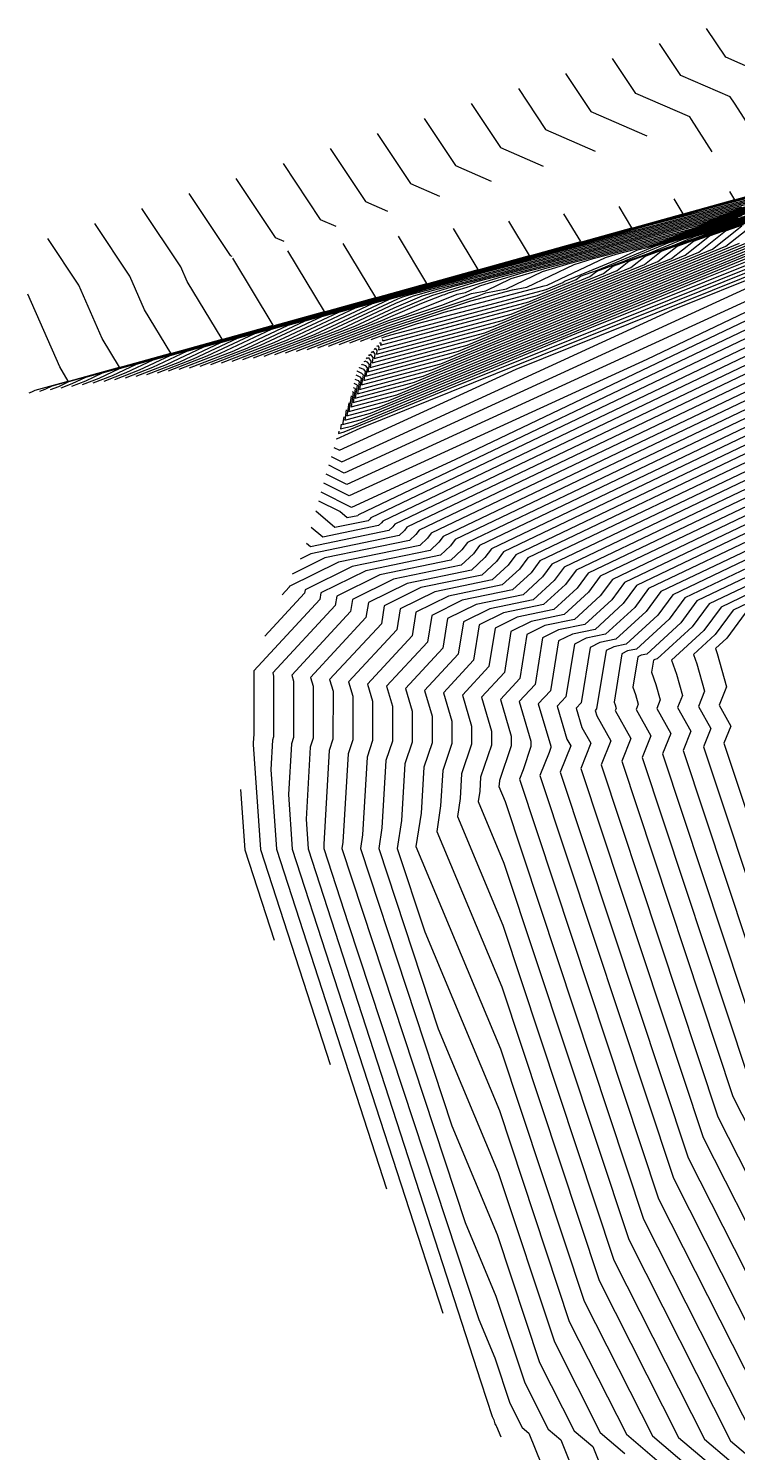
# Model space of a CAD drawing. Header units: metres. Extents: x -113 to 31, y -63 to 51.
# Drawn here: x -62.31 to -42.21, y -17.07 to 23.29 of the extents above; entities that cross this region are included whole.
import ezdxf

# ---------------------------------------------------------------- set-up
doc = ezdxf.new("R2010")
doc.units = ezdxf.units.M

msp = doc.modelspace()

# ---------------------------------------------------------------- linework, layer by layer
for p, q in [((-42.545, 22.473), (-43.089, 23.29)), ((-43.822, 21.962), (-44.423, 22.865)), ((-45.099, 21.452), (-45.757, 22.439)), ((-41.28, 21.92), (-42.545, 22.473)), ((-47.091, 22.014), (-46.376, 20.941)), ((-42.425, 21.351), (-43.822, 21.962)), ((-48.425, 21.588), (-47.653, 20.43)), ((-43.569, 20.782), (-45.099, 21.452)), ((-49.759, 21.163), (-48.93, 19.919)), ((-42.299, 21.178), (-42.425, 21.351)), ((-40.983, 19.118), (-42.299, 21.178)), ((-51.093, 20.738), (-50.208, 19.409)), ((-46.376, 20.941), (-44.783, 20.244)), ((-43.514, 20.706), (-43.569, 20.782)), ((-42.934, 19.798), (-43.514, 20.706)), ((-52.427, 20.312), (-51.485, 18.898)), ((-47.653, 20.43), (-46.253, 19.817)), ((-53.761, 19.887), (-52.762, 18.387)), ((-48.93, 19.919), (-47.723, 19.391)), ((-55.095, 19.461), (-54.039, 17.876)), ((-50.208, 19.409), (-49.193, 18.965)), ((-56.429, 19.036), (-55.316, 17.365)), ((-57.763, 18.611), (-56.593, 16.855)), ((-40.849, 18.83), (-55.427, 14.756)), ((-54.949, 14.878), (-41.603, 18.608)), ((-51.485, 18.898), (-50.663, 18.538)), ((-44.728, 17.713), (-41.122, 18.651)), ((-43.166, 18.161), (-40.88, 18.755)), ((-42.443, 18.669), (-42.301, 18.435)), ((-57.995, 16.531), (-59.097, 18.185)), ((-42.301, 18.435), (-55.905, 14.633)), ((-54.471, 15.001), (-43.166, 18.161)), ((-52.762, 18.387), (-52.133, 18.112)), ((-50.978, 15.923), (-42.093, 18.233)), ((-49.416, 16.37), (-41.85, 18.338)), ((-47.853, 16.818), (-41.607, 18.442)), ((-46.291, 17.266), (-41.365, 18.546)), ((-45.206, 17.645), (-45.571, 18.249)), ((-43.753, 18.04), (-44.007, 18.459)), ((-43.548, 17.607), (-41.775, 18.168)), ((-43.305, 17.712), (-41.672, 18.228)), ((-43.063, 17.816), (-41.568, 18.289)), ((-42.82, 17.92), (-41.465, 18.349)), ((-42.578, 18.025), (-41.362, 18.409)), ((-42.498, 17.746), (-41.283, 18.191)), ((-42.395, 17.807), (-41.241, 18.229)), ((-42.335, 18.129), (-41.258, 18.47)), ((-42.291, 17.867), (-41.199, 18.267)), ((-59.44, 16.273), (-60.43, 17.76)), ((-56.383, 14.51), (-43.753, 18.04)), ((-54.039, 17.876), (-53.603, 17.686)), ((-52.906, 11.964), (-38.198, 17.888)), ((-52.619, 12.385), (-39.455, 17.807)), ((-51.522, 15.74), (-42.335, 18.129)), ((-50.87, 15.869), (-42.578, 18.025)), ((-50.451, 13.059), (-38.512, 17.868)), ((-50.218, 15.997), (-42.82, 17.92)), ((-49.566, 16.125), (-43.063, 17.816)), ((-48.11, 16.854), (-48.699, 17.828)), ((-48.483, 13.638), (-37.883, 17.908)), ((-46.658, 17.25), (-47.135, 18.039)), ((-46.764, 14.651), (-38.826, 17.848)), ((-44.761, 17.086), (-42.291, 17.867)), ((-44.553, 17.124), (-42.395, 17.807)), ((-44.518, 17.19), (-42.188, 17.927)), ((-44.276, 17.294), (-42.085, 17.987)), ((-44.06, 15.313), (-37.569, 17.928)), ((-44.033, 17.399), (-41.981, 18.048)), ((-43.791, 17.503), (-41.878, 18.108)), ((-43.077, 16.242), (-39.14, 17.828)), ((-42.808, 17.565), (-41.408, 18.078)), ((-42.779, 17.554), (-41.449, 18.04)), ((-42.705, 17.626), (-41.366, 18.116)), ((-42.601, 17.686), (-41.324, 18.153)), ((-42.594, 17.599), (-41.491, 18.002)), ((-42.541, 17.12), (-41.66, 17.818)), ((-42.41, 17.644), (-41.533, 17.965)), ((-42.225, 17.689), (-41.575, 17.927)), ((-56.861, 14.387), (-45.206, 17.645)), ((-55.316, 17.365), (-55.073, 17.259)), ((-53.993, 15.124), (-44.728, 17.713)), ((-52.369, 12.56), (-39.841, 17.721)), ((-52.12, 12.736), (-40.227, 17.635)), ((-51.871, 12.912), (-40.612, 17.549)), ((-51.015, 16.064), (-51.827, 17.408)), ((-51.622, 13.087), (-40.998, 17.464)), ((-51.372, 13.263), (-41.384, 17.378)), ((-49.563, 16.459), (-50.263, 17.618)), ((-48.914, 16.254), (-43.305, 17.712)), ((-48.261, 16.382), (-43.548, 17.607)), ((-47.609, 16.51), (-43.791, 17.503)), ((-46.957, 16.638), (-44.033, 17.399)), ((-44.834, 16.841), (-43.259, 17.403)), ((-37.207, 17.539), (-44.789, 13.912)), ((-44.377, 16.983), (-42.779, 17.554)), ((-44.181, 17.214), (-42.498, 17.746)), ((-43.99, 17.163), (-43.437, 17.394)), ((-43.921, 17.125), (-42.594, 17.599)), ((-43.809, 17.304), (-42.601, 17.686)), ((-43.698, 16.862), (-43.008, 17.41)), ((-43.464, 17.267), (-42.41, 17.644)), ((-43.437, 17.394), (-42.705, 17.626)), ((-43.312, 16.948), (-42.551, 17.552)), ((-43.259, 17.403), (-43.065, 17.484)), ((-43.065, 17.484), (-42.808, 17.565)), ((-43.008, 17.41), (-42.225, 17.689)), ((-42.926, 17.034), (-42.094, 17.694)), ((-42.551, 17.552), (-42.041, 17.734)), ((-60.885, 16.014), (-61.764, 17.335)), ((-57.339, 14.264), (-46.658, 17.25)), ((-53.919, 15.274), (-54.955, 16.988)), ((-53.515, 15.247), (-46.291, 17.266)), ((-52.467, 15.669), (-53.391, 17.198)), ((-39.638, 16.988), (-53.359, 10.689)), ((-51.123, 13.438), (-41.769, 17.292)), ((-50.874, 13.614), (-42.155, 17.206)), ((-50.624, 13.79), (-42.541, 17.12)), ((-50.375, 13.965), (-42.926, 17.034)), ((-37.301, 17.243), (-50.223, 11.062)), ((-46.305, 16.767), (-44.276, 17.294)), ((-46.184, 16.442), (-44.553, 17.124)), ((-45.653, 16.895), (-44.518, 17.19)), ((-45.529, 16.781), (-45.065, 17.004)), ((-45.453, 16.682), (-44.181, 17.214)), ((-45.29, 16.699), (-43.99, 17.163)), ((-45.065, 17.004), (-45.001, 17.023)), ((-45.001, 17.023), (-44.761, 17.086)), ((-44.855, 16.604), (-44.377, 16.983)), ((-44.721, 16.923), (-43.809, 17.304)), ((-44.469, 16.69), (-43.921, 17.125)), ((-44.083, 16.776), (-43.464, 17.267)), ((-57.817, 14.142), (-48.11, 16.854)), ((-56.593, 16.855), (-56.543, 16.833)), ((-55.372, 14.879), (-56.519, 16.778)), ((-39.355, 16.762), (-53.289, 10.365)), ((-53.037, 15.369), (-47.853, 16.818)), ((-37.396, 16.947), (-52.953, 9.505)), ((-37.49, 16.651), (-52.611, 9.418)), ((-50.126, 14.141), (-43.312, 16.948)), ((-49.877, 14.317), (-43.698, 16.862)), ((-49.627, 14.492), (-44.083, 16.776)), ((-49.378, 14.668), (-44.469, 16.69)), ((-49.129, 14.843), (-44.855, 16.604)), ((-48.186, 15.96), (-46.846, 16.602)), ((-47.737, 16.401), (-46.957, 16.638)), ((-47.606, 16.012), (-45.955, 16.803)), ((-46.916, 16.202), (-45.529, 16.781)), ((-46.846, 16.602), (-46.305, 16.767)), ((-46.204, 16.414), (-45.453, 16.682)), ((-46.012, 16.346), (-45.747, 16.556)), ((-45.955, 16.803), (-45.653, 16.895)), ((-45.747, 16.556), (-44.721, 16.923)), ((-45.626, 16.432), (-45.29, 16.699)), ((-45.24, 16.518), (-44.834, 16.841)), ((-59.017, 15.314), (-59.44, 16.273)), ((-58.295, 14.019), (-49.563, 16.459)), ((-57.814, 16.122), (-57.995, 16.531)), ((-52.868, 12.209), (-43.077, 16.242)), ((-52.558, 15.492), (-49.416, 16.37)), ((-37.585, 16.355), (-52.268, 9.331)), ((-50.409, 15.798), (-48.914, 16.254)), ((-49.518, 15.999), (-48.261, 16.382)), ((-49.346, 15.856), (-48.628, 16.2)), ((-48.88, 15.019), (-45.24, 16.518)), ((-48.766, 15.908), (-47.737, 16.401)), ((-48.63, 15.195), (-45.626, 16.432)), ((-48.628, 16.2), (-47.609, 16.51)), ((-48.381, 15.37), (-46.012, 16.346)), ((-48.132, 15.546), (-46.397, 16.26)), ((-47.883, 15.721), (-46.783, 16.174)), ((-47.117, 16.13), (-46.916, 16.202)), ((-46.783, 16.174), (-46.66, 16.272)), ((-46.66, 16.272), (-46.184, 16.442)), ((-46.397, 16.26), (-46.204, 16.414)), ((-61.422, 13.697), (-62.33, 15.756)), ((-60.219, 14.506), (-60.885, 16.014)), ((-58.773, 13.896), (-51.015, 16.064)), ((-56.824, 14.484), (-57.814, 16.122)), ((-52.08, 15.615), (-50.978, 15.923)), ((-37.679, 16.059), (-51.926, 9.244)), ((-51.696, 15.687), (-51.522, 15.74)), ((-51.645, 15.168), (-50.158, 15.76)), ((-37.774, 15.763), (-51.583, 9.157)), ((-51.423, 15.7), (-50.87, 15.869)), ((-51.162, 15.502), (-50.561, 15.741)), ((-51.149, 15.714), (-50.218, 15.997)), ((-50.875, 15.727), (-49.566, 16.125)), ((-50.592, 15.445), (-49.755, 15.778)), ((-50.561, 15.741), (-50.506, 15.752)), ((-50.53, 15.251), (-47.692, 15.995)), ((-50.506, 15.752), (-50.409, 15.798)), ((-50.158, 15.76), (-49.926, 15.804)), ((-49.926, 15.804), (-49.518, 15.999)), ((-49.774, 15.573), (-48.594, 15.883)), ((-49.755, 15.778), (-49.346, 15.856)), ((-49.539, 15.722), (-49.352, 15.797)), ((-49.352, 15.797), (-48.766, 15.908)), ((-49.222, 15.471), (-47.633, 15.897)), ((-48.594, 15.883), (-48.186, 15.96)), ((-47.692, 15.995), (-47.606, 16.012)), ((-47.633, 15.897), (-47.169, 16.089)), ((-47.169, 16.089), (-47.117, 16.13)), ((-59.252, 13.773), (-52.467, 15.669)), ((-54.967, 14.467), (-53.037, 15.369)), ((-54.586, 14.545), (-52.558, 15.492)), ((-54.204, 14.622), (-52.08, 15.615)), ((-53.823, 14.7), (-51.845, 15.624)), ((-53.442, 14.777), (-51.894, 15.501)), ((-53.06, 14.855), (-51.943, 15.377)), ((-52.328, 14.311), (-48.381, 15.37)), ((-52.268, 14.436), (-48.132, 15.546)), ((-52.148, 14.787), (-49.774, 15.573)), ((-52.125, 14.866), (-49.539, 15.722)), ((-52.103, 14.945), (-50.592, 15.445)), ((-52.041, 15.13), (-51.162, 15.502)), ((-51.992, 15.254), (-50.875, 15.727)), ((-51.943, 15.377), (-51.149, 15.714)), ((-51.894, 15.501), (-51.423, 15.7)), ((-51.845, 15.624), (-51.696, 15.687)), ((-51.642, 14.712), (-47.883, 15.721)), ((-51.286, 14.929), (-49.222, 15.471)), ((-37.868, 15.467), (-51.241, 9.07)), ((-59.73, 13.65), (-53.919, 15.274)), ((-58.276, 14.089), (-59.017, 15.314)), ((-56.111, 14.234), (-54.471, 15.001)), ((-55.73, 14.312), (-53.993, 15.124)), ((-55.349, 14.389), (-53.515, 15.247)), ((-54.718, 14.142), (-52.679, 14.932)), ((-54.415, 14.189), (-52.298, 15.01)), ((-54.113, 14.236), (-52.08, 15.024)), ((-53.81, 14.283), (-52.103, 14.945)), ((-53.428, 11.013), (-44.06, 15.313)), ((-52.679, 14.932), (-51.992, 15.254)), ((-52.448, 14.061), (-48.88, 15.019)), ((-52.388, 14.186), (-48.63, 15.195)), ((-52.298, 15.01), (-52.041, 15.13)), ((-52.171, 14.708), (-50.53, 15.251)), ((-52.08, 15.024), (-51.645, 15.168)), ((-37.962, 15.171), (-50.899, 8.983)), ((-60.208, 13.528), (-55.372, 14.879)), ((-55.905, 14.633), (-57.255, 14.001)), ((-55.427, 14.756), (-56.874, 14.079)), ((-56.493, 14.157), (-54.949, 14.878)), ((-56.232, 13.906), (-54.586, 14.545)), ((-55.93, 13.953), (-54.204, 14.622)), ((-55.627, 14.001), (-53.823, 14.7)), ((-55.324, 14.048), (-53.442, 14.777)), ((-55.021, 14.095), (-53.06, 14.855)), ((-53.507, 14.331), (-52.125, 14.866)), ((-53.204, 14.378), (-52.148, 14.787)), ((-53.117, 12.034), (-46.764, 14.651)), ((-52.901, 14.425), (-52.171, 14.708)), ((-52.598, 14.472), (-52.194, 14.629)), ((-52.568, 13.812), (-49.378, 14.668)), ((-52.508, 13.936), (-49.129, 14.843)), ((-52.296, 14.519), (-52.217, 14.549)), ((-52.217, 14.549), (-52.041, 14.608)), ((-52.194, 14.629), (-51.286, 14.929)), ((-52.041, 14.608), (-51.642, 14.712)), ((-38.057, 14.875), (-50.556, 8.896)), ((-38.151, 14.579), (-50.214, 8.809)), ((-60.686, 13.405), (-56.824, 14.484)), ((-59.729, 13.694), (-60.219, 14.506)), ((-58.781, 13.691), (-57.817, 14.142)), ((-58.4, 13.769), (-57.339, 14.264)), ((-58.018, 13.846), (-56.861, 14.387)), ((-57.747, 13.671), (-56.493, 14.157)), ((-57.637, 13.924), (-56.383, 14.51)), ((-57.444, 13.718), (-56.111, 14.234)), ((-57.141, 13.765), (-55.73, 14.312)), ((-56.838, 13.812), (-55.349, 14.389)), ((-56.535, 13.859), (-54.967, 14.467)), ((-52.748, 13.437), (-50.126, 14.141)), ((-52.688, 13.562), (-49.877, 14.317)), ((-52.628, 13.687), (-49.627, 14.492)), ((-52.595, 14.13), (-52.569, 14.112)), ((-52.569, 14.112), (-52.554, 14.145)), ((-52.554, 14.145), (-52.49, 14.063)), ((-52.517, 14.214), (-52.496, 14.2)), ((-52.496, 14.2), (-52.485, 14.226)), ((-52.485, 14.226), (-52.434, 14.161)), ((-52.434, 14.161), (-52.448, 14.061)), ((-52.439, 14.298), (-52.423, 14.288)), ((-52.423, 14.288), (-52.415, 14.307)), ((-52.415, 14.307), (-52.378, 14.259)), ((-52.378, 14.259), (-52.388, 14.186)), ((-52.361, 14.382), (-52.351, 14.376)), ((-52.351, 14.376), (-52.345, 14.388)), ((-52.345, 14.388), (-52.322, 14.358)), ((-52.322, 14.358), (-52.328, 14.311)), ((-52.282, 14.467), (-52.278, 14.464)), ((-52.278, 14.464), (-52.276, 14.469)), ((-52.276, 14.469), (-52.265, 14.456)), ((-52.265, 14.456), (-52.268, 14.436)), ((-38.246, 14.283), (-49.871, 8.722)), ((-61.164, 13.282), (-58.276, 14.089)), ((-59.925, 13.458), (-59.252, 13.773)), ((-59.544, 13.536), (-58.773, 13.896)), ((-59.261, 13.435), (-58.4, 13.769)), ((-59.162, 13.614), (-58.295, 14.019)), ((-58.958, 13.482), (-58.018, 13.846)), ((-58.655, 13.529), (-57.637, 13.924)), ((-57.255, 14.001), (-58.352, 13.576)), ((-56.874, 14.079), (-58.049, 13.624)), ((-44.789, 13.912), (-53.22, 10.042)), ((-52.872, 13.769), (-52.86, 13.761)), ((-52.868, 13.188), (-50.624, 13.79)), ((-52.86, 13.761), (-52.853, 13.776)), ((-52.853, 13.776), (-52.769, 13.739)), ((-52.808, 13.312), (-50.375, 13.965)), ((-52.805, 13.861), (-52.787, 13.849)), ((-52.787, 13.849), (-52.777, 13.871)), ((-52.777, 13.871), (-52.72, 13.846)), ((-52.769, 13.739), (-52.714, 13.67)), ((-52.739, 13.953), (-52.714, 13.937)), ((-52.72, 13.846), (-52.658, 13.768)), ((-52.714, 13.937), (-52.701, 13.967)), ((-52.701, 13.967), (-52.67, 13.953)), ((-52.658, 13.768), (-52.688, 13.562)), ((-52.672, 14.045), (-52.642, 14.025)), ((-52.67, 13.953), (-52.602, 13.866)), ((-52.642, 14.025), (-52.624, 14.062)), ((-52.602, 13.866), (-52.628, 13.687)), ((-52.624, 14.062), (-52.621, 14.06)), ((-52.621, 14.06), (-52.546, 13.965)), ((-52.546, 13.965), (-52.568, 13.812)), ((-52.49, 14.063), (-52.508, 13.936)), ((-38.34, 13.987), (-49.529, 8.635)), ((-61.642, 13.159), (-59.729, 13.694)), ((-61.181, 13.299), (-61.422, 13.697)), ((-61.069, 13.226), (-60.686, 13.405)), ((-60.775, 13.199), (-60.306, 13.381)), ((-60.688, 13.303), (-60.208, 13.528)), ((-60.472, 13.246), (-59.925, 13.458)), ((-60.306, 13.381), (-59.73, 13.65)), ((-60.169, 13.294), (-59.544, 13.536)), ((-59.866, 13.341), (-59.162, 13.614)), ((-59.564, 13.388), (-58.781, 13.691)), ((-53.498, 11.336), (-48.483, 13.638)), ((-53.061, 13.354), (-52.965, 13.312)), ((-53.035, 13.471), (-52.916, 13.419)), ((-53.006, 13.586), (-53.005, 13.585)), ((-53.005, 13.586), (-52.867, 13.526)), ((-53.005, 13.585), (-53.005, 13.586)), ((-52.988, 12.938), (-51.123, 13.438)), ((-52.939, 13.678), (-52.932, 13.673)), ((-52.932, 13.673), (-52.929, 13.681)), ((-52.929, 13.681), (-52.818, 13.633)), ((-52.928, 13.063), (-50.874, 13.614)), ((-52.882, 13.375), (-52.928, 13.063)), ((-52.916, 13.419), (-52.882, 13.375)), ((-52.826, 13.473), (-52.868, 13.188)), ((-52.867, 13.526), (-52.826, 13.473)), ((-52.818, 13.633), (-52.77, 13.572)), ((-52.77, 13.572), (-52.808, 13.312)), ((-52.714, 13.67), (-52.748, 13.437)), ((-38.435, 13.691), (-49.186, 8.548)), ((-38.529, 13.395), (-48.844, 8.461)), ((-62.289, 12.964), (-62.213, 12.993)), ((-62.213, 12.993), (-62.12, 13.037)), ((-62.12, 13.037), (-61.181, 13.299)), ((-61.986, 13.011), (-61.832, 13.071)), ((-61.832, 13.071), (-61.642, 13.159)), ((-61.683, 13.058), (-61.451, 13.148)), ((-61.451, 13.148), (-61.164, 13.282)), ((-61.38, 13.105), (-61.069, 13.226)), ((-61.078, 13.152), (-60.688, 13.303)), ((-53.366, 11.858), (-50.451, 13.059)), ((-53.106, 12.982), (-53.167, 12.564)), ((-53.137, 13.002), (-53.113, 12.991)), ((-53.113, 12.991), (-53.106, 12.982)), ((-53.112, 13.119), (-53.064, 13.098)), ((-53.107, 12.688), (-51.622, 13.087)), ((-53.05, 13.08), (-53.107, 12.688)), ((-53.086, 13.236), (-53.015, 13.205)), ((-53.064, 13.098), (-53.05, 13.08)), ((-53.048, 12.813), (-51.372, 13.263)), ((-52.994, 13.179), (-53.048, 12.813)), ((-53.015, 13.205), (-52.994, 13.179)), ((-52.938, 13.277), (-52.988, 12.938)), ((-52.965, 13.312), (-52.938, 13.277)), ((-38.623, 13.099), (-48.501, 8.374)), ((-53.233, 12.685), (-53.287, 12.314)), ((-53.287, 12.314), (-52.369, 12.56)), ((-53.162, 12.884), (-53.227, 12.439)), ((-53.227, 12.439), (-52.12, 12.736)), ((-53.167, 12.564), (-51.871, 12.912)), ((-53.163, 12.884), (-53.162, 12.884)), ((-53.162, 12.884), (-53.162, 12.884)), ((-38.718, 12.803), (-48.159, 8.287)), ((-53.375, 12.283), (-53.407, 12.064)), ((-53.407, 12.064), (-52.868, 12.209)), ((-53.304, 12.484), (-53.347, 12.189)), ((-53.347, 12.189), (-52.619, 12.385)), ((-38.812, 12.507), (-47.816, 8.2)), ((-38.907, 12.211), (-47.474, 8.113)), ((-53.567, 11.66), (-52.906, 11.964)), ((-53.517, 11.88), (-53.527, 11.815)), ((-53.527, 11.815), (-53.366, 11.858)), ((-53.446, 12.081), (-53.467, 11.94)), ((-53.467, 11.94), (-53.117, 12.034)), ((-39.001, 11.915), (-47.131, 8.026)), ((-53.659, 11.417), (-53.498, 11.336)), ((-53.588, 11.67), (-53.567, 11.66)), ((-39.096, 11.619), (-46.789, 7.939)), ((-39.19, 11.323), (-46.446, 7.852)), ((-53.359, 10.689), (-53.799, 10.91)), ((-53.729, 11.164), (-53.428, 11.013)), ((-50.223, 11.062), (-53.151, 9.718)), ((-39.284, 11.027), (-46.104, 7.765)), ((-53.289, 10.365), (-53.87, 10.657)), ((-39.379, 10.731), (-45.761, 7.678)), ((-53.151, 9.718), (-54.01, 10.15)), ((-53.22, 10.042), (-53.94, 10.403)), ((-39.473, 10.435), (-45.419, 7.591)), ((-39.568, 10.139), (-45.076, 7.504)), ((-53.485, 9.597), (-54.081, 9.896)), ((-39.662, 9.843), (-44.734, 7.417)), ((-53.623, 9.146), (-54.162, 9.607)), ((-52.684, 9.341), (-53.623, 9.146)), ((-53.276, 9.419), (-53.485, 9.597)), ((-52.977, 9.481), (-53.276, 9.419)), ((-52.961, 9.495), (-52.977, 9.481)), ((-52.953, 9.505), (-52.961, 9.495)), ((-52.635, 9.386), (-52.684, 9.341)), ((-52.611, 9.418), (-52.635, 9.386)), ((-52.268, 9.331), (-52.308, 9.277)), ((-39.757, 9.547), (-44.391, 7.33)), ((-52.099, 9.061), (-54.318, 8.601)), ((-51.806, 8.921), (-54.305, 8.403)), ((-53.971, 8.874), (-54.295, 9.151)), ((-52.391, 9.201), (-53.971, 8.874)), ((-52.308, 9.277), (-52.391, 9.201)), ((-51.982, 9.168), (-52.099, 9.061)), ((-51.926, 9.244), (-51.982, 9.168)), ((-51.656, 9.06), (-51.806, 8.921)), ((-51.583, 9.157), (-51.656, 9.06)), ((-51.329, 8.951), (-51.514, 8.781)), ((-51.241, 9.07), (-51.329, 8.951)), ((-50.899, 8.983), (-51.003, 8.842)), ((-50.556, 8.896), (-50.677, 8.733)), ((-39.851, 9.251), (-44.049, 7.243)), ((-39.945, 8.955), (-43.706, 7.156)), ((-54.318, 8.601), (-54.428, 8.695)), ((-51.514, 8.781), (-53.915, 8.284)), ((-51.221, 8.641), (-53.525, 8.164)), ((-50.928, 8.501), (-53.135, 8.044)), ((-51.003, 8.842), (-51.221, 8.641)), ((-50.677, 8.733), (-50.928, 8.501)), ((-50.35, 8.624), (-50.636, 8.361)), ((-50.214, 8.809), (-50.35, 8.624)), ((-50.024, 8.515), (-50.343, 8.221)), ((-49.871, 8.722), (-50.024, 8.515)), ((-49.529, 8.635), (-49.697, 8.406)), ((-49.186, 8.548), (-49.371, 8.297)), ((-40.04, 8.659), (-43.364, 7.069)), ((-53.525, 8.164), (-54.921, 7.473)), ((-53.915, 8.284), (-54.838, 7.827)), ((-54.305, 8.403), (-54.608, 8.254)), ((-50.636, 8.361), (-52.745, 7.924)), ((-50.343, 8.221), (-52.355, 7.805)), ((-50.05, 8.081), (-51.965, 7.685)), ((-49.697, 8.406), (-50.05, 8.081)), ((-49.371, 8.297), (-49.758, 7.941)), ((-49.045, 8.188), (-49.465, 7.801)), ((-48.718, 8.079), (-49.172, 7.661)), ((-48.844, 8.461), (-49.045, 8.188)), ((-48.501, 8.374), (-48.718, 8.079)), ((-48.159, 8.287), (-48.392, 7.97)), ((-47.816, 8.2), (-48.066, 7.861)), ((-47.474, 8.113), (-47.739, 7.752)), ((-40.134, 8.363), (-43.021, 6.982)), ((-53.135, 8.044), (-54.472, 7.382)), ((-52.745, 7.924), (-54.023, 7.292)), ((-52.355, 7.805), (-53.574, 7.201)), ((-51.965, 7.685), (-53.125, 7.111)), ((-49.758, 7.941), (-51.575, 7.565)), ((-49.465, 7.801), (-51.185, 7.445)), ((-48.392, 7.97), (-48.88, 7.521)), ((-48.066, 7.861), (-48.587, 7.382)), ((-47.739, 7.752), (-48.294, 7.242)), ((-47.131, 8.026), (-47.413, 7.643)), ((-46.789, 7.939), (-47.087, 7.535)), ((-46.446, 7.852), (-46.76, 7.426)), ((-46.104, 7.765), (-46.434, 7.317)), ((-45.761, 7.678), (-46.108, 7.208)), ((-40.229, 8.067), (-42.679, 6.895)), ((-40.323, 7.771), (-42.336, 6.808)), ((-54.488, 7.283), (-55.611, 6.071)), ((-54.924, 7.455), (-55.123, 7.24)), ((-54.921, 7.473), (-54.924, 7.455)), ((-54.472, 7.382), (-54.488, 7.283)), ((-54.023, 7.292), (-54.052, 7.11)), ((-51.575, 7.565), (-52.676, 7.02)), ((-51.185, 7.445), (-52.227, 6.929)), ((-50.795, 7.325), (-51.778, 6.839)), ((-49.172, 7.661), (-50.795, 7.325)), ((-48.88, 7.521), (-50.405, 7.206)), ((-48.587, 7.382), (-50.015, 7.086)), ((-47.413, 7.643), (-48.002, 7.102)), ((-47.087, 7.535), (-47.709, 6.962)), ((-46.76, 7.426), (-47.417, 6.822)), ((-46.434, 7.317), (-47.124, 6.682)), ((-45.419, 7.591), (-45.781, 7.099)), ((-45.076, 7.504), (-45.455, 6.99)), ((-44.734, 7.417), (-45.129, 6.881)), ((-44.391, 7.33), (-44.802, 6.772)), ((-54.052, 7.11), (-55.926, 5.088)), ((-53.617, 6.938), (-55.388, 5.026)), ((-53.574, 7.201), (-53.617, 6.938)), ((-53.125, 7.111), (-53.181, 6.765)), ((-52.676, 7.02), (-52.745, 6.593)), ((-52.227, 6.929), (-52.309, 6.42)), ((-50.405, 7.206), (-51.329, 6.748)), ((-50.015, 7.086), (-50.88, 6.658)), ((-49.625, 6.966), (-50.431, 6.567)), ((-48.294, 7.242), (-49.625, 6.966)), ((-48.002, 7.102), (-49.235, 6.846)), ((-47.709, 6.962), (-48.845, 6.727)), ((-46.108, 7.208), (-46.831, 6.542)), ((-45.781, 7.099), (-46.539, 6.402)), ((-45.455, 6.99), (-46.246, 6.262)), ((-45.129, 6.881), (-45.953, 6.122)), ((-44.049, 7.243), (-44.476, 6.663)), ((-43.706, 7.156), (-44.15, 6.554)), ((-43.364, 7.069), (-43.823, 6.445)), ((-43.021, 6.982), (-43.497, 6.336)), ((-42.679, 6.895), (-43.17, 6.227)), ((-53.181, 6.765), (-54.85, 4.963)), ((-52.745, 6.593), (-54.313, 4.901)), ((-51.778, 6.839), (-51.874, 6.248)), ((-51.329, 6.748), (-51.438, 6.075)), ((-50.88, 6.658), (-51.002, 5.903)), ((-50.431, 6.567), (-50.566, 5.73)), ((-49.982, 6.477), (-50.13, 5.558)), ((-49.235, 6.846), (-49.982, 6.477)), ((-48.845, 6.727), (-49.533, 6.386)), ((-48.455, 6.607), (-49.084, 6.295)), ((-48.065, 6.487), (-48.635, 6.205)), ((-47.417, 6.822), (-48.455, 6.607)), ((-47.124, 6.682), (-48.065, 6.487)), ((-46.831, 6.542), (-47.675, 6.367)), ((-44.802, 6.772), (-45.661, 5.982)), ((-44.476, 6.663), (-45.368, 5.842)), ((-44.15, 6.554), (-45.075, 5.702)), ((-42.336, 6.808), (-42.844, 6.119)), ((-41.994, 6.721), (-42.518, 6.01)), ((-52.309, 6.42), (-53.775, 4.838)), ((-51.874, 6.248), (-53.237, 4.776)), ((-51.438, 6.075), (-52.7, 4.713)), ((-49.533, 6.386), (-49.695, 5.385)), ((-49.084, 6.295), (-49.259, 5.213)), ((-48.635, 6.205), (-48.823, 5.04)), ((-48.186, 6.114), (-48.387, 4.868)), ((-47.675, 6.367), (-48.186, 6.114)), ((-47.285, 6.247), (-47.737, 6.024)), ((-46.895, 6.128), (-47.288, 5.933)), ((-46.539, 6.402), (-47.285, 6.247)), ((-46.246, 6.262), (-46.895, 6.128)), ((-45.953, 6.122), (-46.505, 6.008)), ((-43.823, 6.445), (-44.783, 5.562)), ((-43.497, 6.336), (-44.49, 5.422)), ((-43.17, 6.227), (-44.085, 5.386)), ((-42.844, 6.119), (-43.461, 5.551)), ((-51.002, 5.903), (-52.162, 4.651)), ((-50.566, 5.73), (-51.624, 4.588)), ((-47.737, 6.024), (-47.952, 4.696)), ((-47.288, 5.933), (-47.516, 4.523)), ((-46.838, 5.843), (-47.08, 4.351)), ((-46.505, 6.008), (-46.838, 5.843)), ((-46.389, 5.752), (-46.644, 4.178)), ((-46.115, 5.888), (-46.389, 5.752)), ((-45.94, 5.661), (-46.208, 4.006)), ((-45.661, 5.982), (-46.115, 5.888)), ((-45.724, 5.768), (-45.94, 5.661)), ((-45.368, 5.842), (-45.724, 5.768)), ((-45.075, 5.702), (-45.334, 5.649)), ((-42.518, 6.01), (-42.837, 5.716)), ((-42.837, 5.716), (-42.789, 5.58)), ((-50.13, 5.558), (-51.087, 4.526)), ((-49.695, 5.385), (-50.549, 4.463)), ((-45.491, 5.571), (-45.713, 4.201)), ((-45.334, 5.649), (-45.491, 5.571)), ((-45.042, 5.48), (-45.181, 4.625)), ((-44.944, 5.529), (-45.042, 5.48)), ((-44.783, 5.562), (-44.944, 5.529)), ((-44.593, 5.39), (-44.648, 5.05)), ((-44.554, 5.409), (-44.593, 5.39)), ((-44.49, 5.422), (-44.554, 5.409)), ((-44.085, 5.386), (-43.947, 4.996)), ((-43.461, 5.551), (-43.368, 5.288)), ((-43.368, 5.288), (-43.151, 4.51)), ((-42.789, 5.58), (-42.525, 4.634)), ((-55.926, 5.088), (-55.922, 5.075)), ((-55.922, 5.075), (-55.923, 3.238)), ((-55.388, 5.026), (-55.361, 4.934)), ((-55.361, 4.934), (-55.362, 3.217)), ((-54.85, 4.963), (-54.8, 4.792)), ((-54.313, 4.901), (-54.239, 4.65)), ((-49.259, 5.213), (-50.011, 4.401)), ((-48.823, 5.04), (-49.474, 4.338)), ((-48.387, 4.868), (-48.936, 4.276)), ((-44.648, 5.05), (-44.526, 4.703)), ((-43.947, 4.996), (-43.777, 4.386)), ((-54.8, 4.792), (-54.801, 3.196)), ((-54.239, 4.65), (-54.24, 3.174)), ((-53.775, 4.838), (-53.678, 4.509)), ((-53.678, 4.509), (-53.679, 3.153)), ((-53.237, 4.776), (-53.117, 4.367)), ((-52.7, 4.713), (-52.556, 4.226)), ((-52.162, 4.651), (-51.995, 4.084)), ((-51.624, 4.588), (-51.434, 3.943)), ((-51.087, 4.526), (-50.873, 3.801)), ((-50.549, 4.463), (-50.312, 3.659)), ((-47.952, 4.696), (-48.398, 4.213)), ((-47.516, 4.523), (-47.861, 4.151)), ((-45.181, 4.625), (-45.105, 4.411)), ((-44.526, 4.703), (-44.403, 4.263)), ((-43.151, 4.51), (-43.323, 4.079)), ((-42.525, 4.634), (-42.735, 4.109)), ((-53.117, 4.367), (-53.117, 3.132)), ((-52.556, 4.226), (-52.556, 3.11)), ((-51.995, 4.084), (-51.995, 3.089)), ((-50.011, 4.401), (-49.751, 3.518)), ((-49.474, 4.338), (-49.19, 3.376)), ((-48.936, 4.276), (-48.629, 3.235)), ((-48.398, 4.213), (-48.068, 3.093)), ((-47.861, 4.151), (-47.507, 2.952)), ((-47.08, 4.351), (-47.323, 4.088)), ((-47.323, 4.088), (-47.047, 3.152)), ((-46.644, 4.178), (-46.785, 4.026)), ((-45.713, 4.201), (-45.684, 4.119)), ((-45.684, 4.119), (-45.655, 4.016)), ((-45.105, 4.411), (-45.029, 4.139)), ((-45.029, 4.139), (-45.09, 3.988)), ((-44.403, 4.263), (-44.501, 4.018)), ((-43.777, 4.386), (-43.912, 4.049)), ((-43.912, 4.049), (-43.541, 3.381)), ((-43.323, 4.079), (-42.974, 3.451)), ((-42.735, 4.109), (-42.407, 3.521)), ((-51.434, 3.943), (-51.434, 3.068)), ((-50.873, 3.801), (-50.873, 3.046)), ((-50.312, 3.659), (-50.312, 3.025)), ((-46.785, 4.026), (-46.625, 3.482)), ((-46.208, 4.006), (-46.248, 3.963)), ((-46.248, 3.963), (-46.203, 3.813)), ((-46.203, 3.813), (-45.808, 3.102)), ((-45.655, 4.016), (-45.678, 3.958)), ((-45.678, 3.958), (-45.241, 3.172)), ((-45.09, 3.988), (-44.674, 3.242)), ((-44.501, 4.018), (-44.108, 3.312)), ((-55.923, 3.238), (-55.932, 3.212)), ((-49.751, 3.518), (-49.751, 3.004)), ((-49.19, 3.376), (-49.19, 2.982)), ((-48.629, 3.235), (-48.629, 2.961)), ((-46.625, 3.482), (-46.375, 3.033)), ((-44.674, 3.242), (-44.918, 2.627)), ((-44.108, 3.312), (-44.338, 2.73)), ((-43.541, 3.381), (-43.758, 2.832)), ((-42.974, 3.451), (-43.179, 2.934)), ((-42.407, 3.521), (-42.599, 3.036)), ((-55.932, 3.212), (-55.944, 2.995)), ((-55.944, 2.995), (-55.73, 0.02)), ((-55.395, 3.117), (-55.444, 2.289)), ((-55.362, 3.217), (-55.395, 3.117)), ((-54.859, 3.022), (-54.944, 1.583)), ((-54.801, 3.196), (-54.859, 3.022)), ((-54.323, 2.927), (-54.444, 0.878)), ((-54.24, 3.174), (-54.323, 2.927)), ((-53.787, 2.831), (-53.943, 0.172)), ((-53.679, 3.153), (-53.787, 2.831)), ((-53.117, 3.132), (-53.251, 2.736)), ((-52.556, 3.11), (-52.715, 2.641)), ((-51.995, 3.089), (-52.178, 2.546)), ((-51.434, 3.068), (-51.642, 2.451)), ((-50.873, 3.046), (-51.106, 2.356)), ((-50.312, 3.025), (-50.57, 2.26)), ((-49.751, 3.004), (-50.034, 2.165)), ((-49.19, 2.982), (-49.498, 2.07)), ((-48.629, 2.961), (-48.961, 1.975)), ((-48.068, 2.94), (-48.29, 2.281)), ((-48.068, 3.093), (-48.068, 2.94)), ((-47.507, 2.918), (-47.555, 2.776)), ((-47.507, 2.952), (-47.507, 2.918)), ((-46.942, 2.963), (-47.236, 2.219)), ((-47.047, 3.152), (-46.942, 2.963)), ((-46.375, 3.033), (-46.657, 2.321)), ((-45.808, 3.102), (-46.077, 2.423)), ((-45.241, 3.172), (-45.497, 2.525)), ((-43.758, 2.832), (-41.083, -5.237)), ((-43.179, 2.934), (-40.661, -4.657)), ((-42.599, 3.036), (-40.24, -4.077)), ((-53.251, 2.736), (-53.398, 0.229)), ((-52.715, 2.641), (-52.844, 0.435)), ((-52.178, 2.546), (-52.291, 0.641)), ((-51.642, 2.451), (-51.737, 0.847)), ((-47.555, 2.776), (-47.816, 2.116)), ((-46.077, 2.423), (-42.768, -7.556)), ((-45.497, 2.525), (-42.347, -6.976)), ((-44.918, 2.627), (-41.925, -6.396)), ((-44.338, 2.73), (-41.504, -5.816)), ((-55.444, 2.289), (-55.281, 0.029)), ((-51.106, 2.356), (-51.183, 1.054)), ((-50.57, 2.26), (-50.629, 1.26)), ((-50.034, 2.165), (-50.075, 1.466)), ((-49.498, 2.07), (-49.521, 1.672)), ((-48.29, 2.281), (-48.396, 2.014)), ((-47.816, 2.116), (-44.032, -9.295)), ((-47.236, 2.219), (-43.611, -8.715)), ((-46.657, 2.321), (-43.189, -8.135)), ((-56.302, 1.72), (-56.179, 0.011)), ((-49.521, 1.672), (-49.565, 1.383)), ((-48.967, 1.879), (-48.978, 1.808)), ((-48.978, 1.808), (-48.8, 1.384)), ((-48.961, 1.975), (-48.967, 1.879)), ((-48.396, 2.014), (-44.453, -9.875)), ((-54.944, 1.583), (-54.833, 0.037)), ((-50.629, 1.26), (-50.74, 0.532)), ((-50.075, 1.466), (-50.153, 0.957)), ((-49.565, 1.383), (-48.833, -0.368)), ((-48.8, 1.384), (-44.875, -10.454)), ((-54.444, 0.878), (-54.384, 0.046)), ((-51.737, 0.847), (-51.859, 0.048)), ((-51.183, 1.054), (-51.328, 0.106)), ((-50.153, 0.957), (-48.865, -2.121)), ((-52.844, 0.435), (-52.903, 0.052)), ((-52.291, 0.641), (-52.381, 0.05)), ((-50.74, 0.532), (-48.898, -3.873)), ((-56.179, 0.011), (-55.35, -2.547)), ((-55.73, 0.02), (-53.756, -6.072)), ((-55.281, 0.029), (-52.163, -9.597)), ((-54.833, 0.037), (-50.569, -13.121)), ((-54.384, 0.046), (-49.489, -15.061)), ((-53.943, 0.172), (-53.935, 0.055)), ((-53.935, 0.055), (-53.245, -2.074)), ((-53.398, 0.229), (-53.425, 0.054)), ((-53.425, 0.054), (-49.931, -10.552)), ((-52.903, 0.052), (-50.314, -7.807)), ((-52.381, 0.05), (-50.697, -5.061)), ((-51.859, 0.048), (-51.08, -2.315)), ((-51.328, 0.106), (-48.93, -5.626)), ((-48.833, -0.368), (-45.296, -11.034)), ((-53.245, -2.074), (-49.548, -13.298)), ((-51.08, -2.315), (-48.963, -7.378)), ((-48.865, -2.121), (-45.717, -11.614)), ((-48.898, -3.873), (-46.138, -12.194)), ((-50.697, -5.061), (-48.995, -9.13)), ((-48.93, -5.626), (-46.56, -12.774)), ((-42.347, -6.976), (-37.242, -17.067)), ((-48.963, -7.378), (-46.981, -13.353)), ((-42.768, -7.556), (-37.981, -17.02)), ((-50.314, -7.807), (-49.027, -10.883)), ((-43.189, -8.135), (-38.719, -16.973)), ((-43.611, -8.715), (-39.458, -16.926)), ((-48.995, -9.13), (-47.402, -13.933)), ((-44.032, -9.295), (-40.196, -16.878)), ((-44.453, -9.875), (-40.935, -16.831)), ((-44.875, -10.454), (-41.673, -16.784)), ((-49.931, -10.552), (-49.06, -12.635)), ((-49.027, -10.883), (-47.824, -14.513)), ((-45.296, -11.034), (-42.411, -16.737)), ((-45.717, -11.614), (-43.15, -16.69)), ((-46.138, -12.194), (-43.888, -16.643)), ((-49.06, -12.635), (-48.245, -15.093)), ((-46.56, -12.774), (-44.627, -16.595)), ((-49.548, -13.298), (-49.092, -14.387)), ((-46.981, -13.353), (-45.365, -16.548)), ((-47.402, -13.933), (-46.103, -16.501)), ((-49.092, -14.387), (-48.666, -15.672)), ((-47.824, -14.513), (-46.842, -16.454)), ((-49.489, -15.061), (-49.165, -16.044)), ((-48.245, -15.093), (-47.58, -16.407)), ((-48.666, -15.672), (-48.319, -16.359)), ((-49.165, -16.044), (-49.125, -16.14)), ((-49.125, -16.14), (-49.088, -16.252)), ((-49.088, -16.252), (-49.057, -16.312)), ((-49.057, -16.312), (-49.041, -16.326)), ((-49.041, -16.326), (-48.921, -16.622)), ((-48.319, -16.359), (-48.132, -16.517)), ((-48.132, -16.517), (-47.594, -17.846)), ((-47.58, -16.407), (-47.224, -16.708)), ((-46.842, -16.454), (-46.316, -16.899)), ((-46.103, -16.501), (-45.407, -17.09)), ((-47.224, -16.708), (-46.727, -17.933)), ((-46.316, -16.899), (-45.861, -18.021)), ((-45.365, -16.548), (-44.499, -17.282)), ((-44.627, -16.595), (-43.59, -17.473)), ((-43.888, -16.643), (-42.682, -17.664)), ((-43.15, -16.69), (-41.774, -17.855)), ((-42.411, -16.737), (-40.865, -18.046))]:
    msp.add_line(p, q)

doc.saveas('drawing.dxf')
